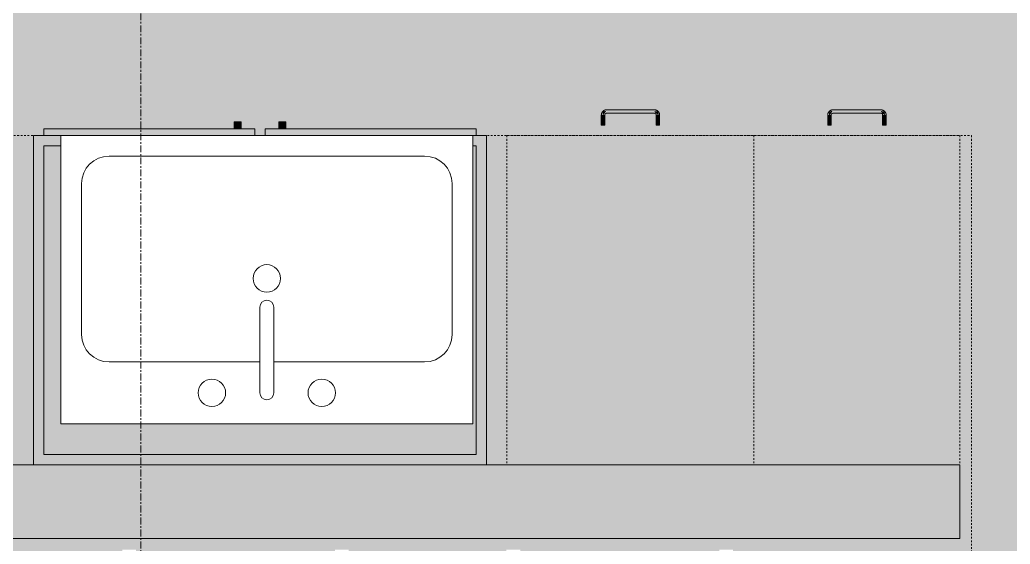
# Model space of a CAD drawing. Header units: inches. Extents: x -4218 to -1814, y 9706 to 12426.
# Drawn here: x -2182.2 to -2110, y 11406.2 to 11444.5 of the extents above; entities that cross this region are included whole.
import ezdxf

# ---------------------------------------------------------------- set-up
doc = ezdxf.new("R2010")
doc.units = ezdxf.units.IN
doc.header["$MEASUREMENT"] = 0
doc.linetypes.add('Dash', pattern=[0.25, 0.125, -0.125])
doc.linetypes.add('Grid Line 1_2_', pattern=[0.875, 0.5, -0.125, 0.125, -0.125])
for name, color, linetype, lineweight in [('0-1', 7, 'Continuous', 5), ('0-2', 10, 'Continuous', 13), ('A-AREA-PATT-2', 9, 'Continuous', 9), ('A-WALL-1', 8, 'Continuous', 5), ('A-WALL-3', 10, 'Continuous', 13), ('P-SANR-FIXT-2', 7, 'Continuous', 9), ('Q-CASE', 31, 'Continuous', 9), ('Q-CASE-1', 9, 'Continuous', 9), ('Q-CASE-3', 7, 'Continuous', 9), ('Q-CASE-HDLN-1', 7, 'Dash', 9), ('Q-CASE-HDLN-2', 31, 'Continuous', 9), ('S-GRID-1', 1, 'Grid Line 1_2_', 9)]:
    doc.layers.add(name, color=color, linetype=linetype, lineweight=lineweight)

# ---------------------------------------------------------------- blocks, each defined once
blk = doc.blocks.new('Sink Kitchen-Single - 30_ x 21_-1372827-FLOOR PLAN - 2ND FLOOR')
at = {"layer": 'P-SANR-FIXT-2'}
for p, q in [((-14.382, 10.408), (15.618, 10.408)), ((-14.382, -10.592), (-14.382, 10.408)), ((15.618, 10.408), (15.618, -10.592)), ((-10.882, 8.908), (12.118, 8.908)), ((-12.882, -4.092), (-12.882, 6.908)), ((14.118, 6.908), (14.118, -4.092)), ((0.118, -8.342), (0.118, -2.092)), ((1.118, -8.342), (1.118, -2.092)), ((0.118, -6.092), (-10.882, -6.092)), ((12.118, -6.092), (1.118, -6.092)), ((15.618, -10.592), (-14.382, -10.592))]:
    blk.add_line(p, q, dxfattribs=at)
for centre, radius, start, end in [((-10.882, 6.908), 2, 90, 180), ((12.118, 6.908), 2, 360, 90), ((0.618, 0), 1, 360, 180), ((0.618, 0), 1, 180, 0), ((0.618, -2.092), 0.5, 360, 180), ((-10.882, -4.092), 2, 180, 270), ((12.118, -4.092), 2, 270, 0), ((-3.382, -8.342), 1, 360, 180), ((4.618, -8.342), 1, 0, 180), ((-3.382, -8.342), 1, 180, 0), ((0.618, -8.342), 0.5, 180, 0), ((4.618, -8.342), 1, 180, 0)]:
    blk.add_arc(centre, radius, start, end, dxfattribs=at)
blk = doc.blocks.new('OD_CW_Countertop - OD_CW_Countertop-2488824-FLOOR PLAN - 2ND FLOOR')
at = {"layer": 'Q-CASE-HDLN-1'}
for p, q in [((0.738, 19.375), (138.273, 19.375)), ((138.273, 19.375), (138.273, -24))]:
    blk.add_line(p, q, dxfattribs=at)
blk = doc.blocks.new('Vanity Cabinet-Double Door - 33_-V143-FLOOR PLAN - 2ND FLOOR')
at = {"layer": 'Q-CASE-1'}
for points in [[(0.209, 0), (-15.762, 0), (-15.012, -0.75), (16.488, -0.75), (17.238, 0), (16.488, 0)], [(-15.762, 0), (-15.762, -24), (-15.012, -23.25), (-15.012, -0.75)], [(17.238, 0), (16.488, -0.75), (16.488, -23.25), (17.238, -24), (17.238, -0.75)], [(-14.762, -0.75), (-15.012, -0.75), (-15.012, -23.25), (-14.762, -23.25), (-14.762, -3), (15.238, -3), (15.238, -23.25), (16.488, -23.25), (16.488, -0.75), (0.209, -0.75)], [(-15.012, -24), (-15.012, -24.5), (0.363, -24.5), (0.363, -24), (-14.762, -24)], [(-1.137, -24.5), (-1.137, -25), (-0.637, -25), (-0.637, -24.5)], [(16.488, -24), (1.113, -24), (1.113, -24.5), (16.488, -24.5)], [(2.113, -24.5), (2.113, -25), (2.613, -25), (2.613, -24.5)]]:
    blk.add_hatch(color=256, dxfattribs=at).paths.add_polyline_path(points, flags=0)
h = blk.add_hatch(color=256, dxfattribs=at)
h.paths.add_polyline_path([(-15.012, -23.25), (-15.762, -24), (-14.762, -24), (-14.762, -23.25)], flags=0)
h.paths.add_polyline_path([(15.238, -23.25), (15.238, -24), (17.238, -24), (16.488, -23.25)], flags=0)
at = {"layer": 'Q-CASE-3'}
for p, q in [((-15.762, -24), (-15.762, 0)), ((-15.762, 0), (-15.762, -24)), ((17.238, 0), (17.238, -24)), ((17.238, -24), (17.238, 0)), ((-15.012, -0.75), (-15.012, -23.25)), ((16.488, -0.75), (-15.012, -0.75)), ((16.488, -23.25), (16.488, -0.75)), ((-15.012, -23.25), (-14.762, -23.25)), ((15.238, -23.25), (16.488, -23.25)), ((-14.762, -24), (-15.762, -24)), ((-15.762, -24), (-14.762, -24)), ((-15.012, -24), (-15.012, -24.5)), ((0.363, -24.5), (-15.012, -24.5)), ((-1.137, -25), (-1.137, -24.5)), ((-0.637, -24.5), (-0.637, -25)), ((0.363, -24.5), (0.363, -24)), ((1.113, -24), (1.113, -24.5)), ((16.488, -24.5), (1.113, -24.5)), ((2.113, -25), (2.113, -24.5)), ((2.613, -24.5), (2.613, -25)), ((17.238, -24), (15.238, -24)), ((15.238, -24), (17.238, -24)), ((16.488, -24.5), (16.488, -24)), ((-0.637, -25), (-1.137, -25)), ((2.613, -25), (2.113, -25))]:
    blk.add_line(p, q, dxfattribs=at)
blk = doc.blocks.new('Drawer_Base_Cabinet_3_drawer_12205 - 18_-V144-FLOOR PLAN - 2ND FLOOR')
at = {"layer": 'Q-CASE'}
for points in [[(-1.383, -24.75), (-1.351, -25.5), (-1.142, -25.5), (-1.174, -24.75), (-1.371, -24.75)], [(2.617, -24.75), (2.649, -25.5), (2.858, -25.5), (2.826, -24.75), (2.629, -24.75)], [(-1.295, -25.5), (-1.325, -25.5), (-1.262, -25.768), (-1.012, -25.782), (-1.047, -25.688), (-1.262, -25.5)], [(1.883, -25.625), (-1.012, -25.662), (-1.012, -25.875), (2.488, -25.838), (2.488, -25.625)], [(2.705, -25.5), (2.488, -25.813), (2.756, -25.75), (2.77, -25.5), (2.738, -25.5)]]:
    blk.add_hatch(color=256, dxfattribs=at).paths.add_polyline_path(points, flags=0)
at = {"layer": 'Q-CASE-HDLN-1'}
for p, q in [((9.738, 0), (-8.262, 0)), ((-8.262, -24), (-8.262, 0)), ((9.738, -24), (9.738, 0)), ((9.738, -24), (-8.262, -24))]:
    blk.add_line(p, q, dxfattribs=at)
at = {"layer": 'Q-CASE-HDLN-2'}
for p, q in [((-1.387, -24.75), (-1.387, -25.5)), ((-1.387, -24.75), (-1.383, -24.75)), ((-1.383, -24.75), (-1.387, -24.75)), ((-1.387, -24.75), (-1.387, -25.5)), ((-1.387, -24.75), (-1.383, -24.75)), ((-1.383, -24.75), (-1.387, -24.75)), ((-1.387, -24.75), (-1.387, -25.5)), ((-1.387, -24.75), (-1.137, -24.75)), ((-1.383, -24.75), (-1.387, -24.75)), ((-1.142, -24.75), (-1.137, -24.75)), ((-1.137, -24.75), (-1.142, -24.75)), ((-1.142, -24.75), (-1.137, -24.75)), ((-1.137, -24.75), (-1.142, -24.75)), ((-1.137, -24.75), (-1.142, -24.75)), ((-1.137, -25.5), (-1.137, -24.75)), ((-1.137, -25.5), (-1.137, -24.75)), ((-1.137, -25.5), (-1.137, -24.75)), ((2.613, -24.75), (2.613, -25.5)), ((2.617, -24.75), (2.613, -24.75)), ((2.613, -24.75), (2.617, -24.75)), ((2.613, -24.75), (2.613, -25.5)), ((2.617, -24.75), (2.613, -24.75)), ((2.613, -24.75), (2.617, -24.75)), ((2.613, -24.75), (2.613, -25.5)), ((2.617, -24.75), (2.613, -24.75)), ((2.613, -24.75), (2.863, -24.75)), ((2.863, -24.75), (2.858, -24.75)), ((2.858, -24.75), (2.863, -24.75)), ((2.863, -24.75), (2.858, -24.75)), ((2.858, -24.75), (2.863, -24.75)), ((2.863, -24.75), (2.858, -24.75)), ((2.863, -25.5), (2.863, -24.75)), ((2.863, -25.5), (2.863, -24.75)), ((2.863, -25.5), (2.863, -24.75)), ((2.488, -25.625), (-1.012, -25.625)), ((-1.012, -25.875), (2.488, -25.875))]:
    blk.add_line(p, q, dxfattribs=at)
at = {"layer": 'Q-CASE-HDLN-2', "flags": 128}
for points in [[(-1.387, -25.5), (-1.387, -25.515), (-1.386, -25.53), (-1.385, -25.545), (-1.383, -25.56), (-1.38, -25.575), (-1.377, -25.589), (-1.373, -25.604), (-1.368, -25.618), (-1.363, -25.632), (-1.358, -25.646), (-1.352, -25.66), (-1.345, -25.673), (-1.338, -25.686), (-1.33, -25.699), (-1.322, -25.712), (-1.313, -25.724), (-1.304, -25.736), (-1.294, -25.747), (-1.284, -25.758)], [(-1.387, -25.5), (-1.387, -25.515), (-1.386, -25.53), (-1.385, -25.545), (-1.383, -25.56), (-1.38, -25.575), (-1.377, -25.589), (-1.373, -25.604), (-1.368, -25.618), (-1.363, -25.632), (-1.358, -25.646), (-1.352, -25.66), (-1.345, -25.673), (-1.338, -25.686), (-1.33, -25.699), (-1.322, -25.712), (-1.313, -25.724), (-1.304, -25.736), (-1.294, -25.747), (-1.284, -25.758)], [(-1.387, -25.5), (-1.387, -25.515), (-1.386, -25.53), (-1.385, -25.545), (-1.383, -25.56), (-1.38, -25.575), (-1.377, -25.589), (-1.373, -25.604), (-1.368, -25.618), (-1.363, -25.632), (-1.358, -25.646), (-1.352, -25.66), (-1.345, -25.673), (-1.338, -25.686), (-1.33, -25.699), (-1.322, -25.712), (-1.313, -25.724), (-1.304, -25.736), (-1.294, -25.747), (-1.284, -25.758), (-1.274, -25.769), (-1.263, -25.779), (-1.251, -25.789), (-1.239, -25.798), (-1.227, -25.807), (-1.215, -25.816), (-1.202, -25.823), (-1.189, -25.831), (-1.176, -25.838), (-1.162, -25.844), (-1.148, -25.85), (-1.134, -25.855), (-1.12, -25.859), (-1.105, -25.863), (-1.091, -25.867), (-1.076, -25.87), (-1.061, -25.872), (-1.046, -25.873), (-1.031, -25.875), (-1.016, -25.875), (-1.012, -25.875)], [(-1.263, -25.779), (-1.251, -25.789), (-1.239, -25.798), (-1.227, -25.807), (-1.215, -25.816), (-1.202, -25.823), (-1.189, -25.831), (-1.176, -25.838), (-1.162, -25.844), (-1.148, -25.85), (-1.134, -25.855), (-1.12, -25.859), (-1.105, -25.863), (-1.091, -25.867), (-1.076, -25.87), (-1.061, -25.872), (-1.046, -25.873), (-1.031, -25.875), (-1.016, -25.875), (-1.012, -25.875)], [(-1.263, -25.779), (-1.251, -25.789), (-1.239, -25.798), (-1.227, -25.807), (-1.215, -25.816), (-1.202, -25.823), (-1.189, -25.831), (-1.176, -25.838), (-1.162, -25.844), (-1.148, -25.85), (-1.134, -25.855), (-1.12, -25.859), (-1.105, -25.863), (-1.091, -25.867), (-1.076, -25.87), (-1.061, -25.872), (-1.046, -25.873), (-1.031, -25.875), (-1.016, -25.875), (-1.012, -25.875)], [(-1.012, -25.625), (-1.017, -25.625), (-1.022, -25.625), (-1.027, -25.624), (-1.032, -25.623), (-1.037, -25.623), (-1.042, -25.621), (-1.047, -25.62), (-1.052, -25.619), (-1.056, -25.617), (-1.061, -25.615), (-1.066, -25.613), (-1.07, -25.611), (-1.074, -25.608), (-1.079, -25.606), (-1.083, -25.603), (-1.087, -25.6), (-1.091, -25.597), (-1.095, -25.594), (-1.098, -25.591), (-1.102, -25.587), (-1.105, -25.583), (-1.109, -25.58), (-1.112, -25.576), (-1.115, -25.572), (-1.117, -25.568), (-1.12, -25.563), (-1.123, -25.559), (-1.125, -25.554), (-1.127, -25.55), (-1.129, -25.545), (-1.131, -25.541), (-1.132, -25.536), (-1.133, -25.531), (-1.135, -25.526), (-1.135, -25.521), (-1.136, -25.516), (-1.137, -25.511), (-1.137, -25.506), (-1.137, -25.501), (-1.137, -25.5)], [(-1.012, -25.625), (-1.017, -25.625), (-1.022, -25.625), (-1.027, -25.624), (-1.032, -25.623), (-1.037, -25.623), (-1.042, -25.621), (-1.047, -25.62), (-1.052, -25.619), (-1.056, -25.617), (-1.061, -25.615), (-1.066, -25.613), (-1.07, -25.611), (-1.074, -25.608), (-1.079, -25.606), (-1.083, -25.603), (-1.087, -25.6), (-1.091, -25.597), (-1.095, -25.594), (-1.098, -25.591), (-1.102, -25.587), (-1.105, -25.583), (-1.109, -25.58), (-1.112, -25.576), (-1.115, -25.572), (-1.117, -25.568), (-1.12, -25.563), (-1.123, -25.559), (-1.125, -25.554), (-1.127, -25.55), (-1.129, -25.545), (-1.131, -25.541), (-1.132, -25.536), (-1.133, -25.531), (-1.135, -25.526), (-1.135, -25.521), (-1.136, -25.516), (-1.137, -25.511), (-1.137, -25.506), (-1.137, -25.501), (-1.137, -25.5)], [(-1.012, -25.625), (-1.017, -25.625), (-1.022, -25.625), (-1.027, -25.624), (-1.032, -25.623), (-1.037, -25.623), (-1.042, -25.621), (-1.047, -25.62), (-1.052, -25.619), (-1.056, -25.617), (-1.061, -25.615), (-1.066, -25.613), (-1.07, -25.611), (-1.074, -25.608), (-1.079, -25.606), (-1.083, -25.603), (-1.087, -25.6), (-1.091, -25.597), (-1.095, -25.594), (-1.098, -25.591), (-1.102, -25.587), (-1.105, -25.583), (-1.109, -25.58), (-1.112, -25.576), (-1.115, -25.572), (-1.117, -25.568), (-1.12, -25.563), (-1.123, -25.559), (-1.125, -25.554), (-1.127, -25.55), (-1.129, -25.545), (-1.131, -25.541), (-1.132, -25.536), (-1.133, -25.531), (-1.135, -25.526), (-1.135, -25.521), (-1.136, -25.516), (-1.137, -25.511), (-1.137, -25.506), (-1.137, -25.501), (-1.137, -25.5)], [(2.488, -25.875), (2.503, -25.875), (2.518, -25.874), (2.533, -25.872), (2.547, -25.87), (2.562, -25.868), (2.577, -25.864), (2.591, -25.86), (2.606, -25.856), (2.62, -25.851), (2.634, -25.845), (2.647, -25.839), (2.661, -25.833), (2.674, -25.825), (2.687, -25.818), (2.699, -25.81), (2.712, -25.801), (2.724, -25.792), (2.735, -25.782), (2.746, -25.772), (2.757, -25.761), (2.767, -25.75), (2.777, -25.739), (2.786, -25.727), (2.795, -25.715), (2.803, -25.703), (2.811, -25.69), (2.818, -25.677), (2.825, -25.663), (2.832, -25.65), (2.837, -25.636), (2.842, -25.622), (2.847, -25.608), (2.851, -25.593), (2.854, -25.578), (2.857, -25.564), (2.86, -25.549), (2.861, -25.534), (2.862, -25.519), (2.863, -25.504), (2.863, -25.5)], [(2.613, -25.5), (2.613, -25.505), (2.612, -25.51), (2.612, -25.515), (2.611, -25.52), (2.61, -25.525), (2.609, -25.53), (2.608, -25.535), (2.606, -25.539), (2.605, -25.544), (2.603, -25.549), (2.601, -25.553), (2.599, -25.558), (2.596, -25.562), (2.594, -25.566), (2.591, -25.571), (2.588, -25.575), (2.585, -25.579), (2.582, -25.582), (2.578, -25.586), (2.575, -25.59), (2.571, -25.593), (2.567, -25.596), (2.563, -25.599), (2.559, -25.602), (2.555, -25.605), (2.551, -25.608), (2.547, -25.61), (2.542, -25.613), (2.538, -25.615), (2.533, -25.617), (2.528, -25.618), (2.524, -25.62), (2.519, -25.621), (2.514, -25.622), (2.509, -25.623), (2.504, -25.624), (2.499, -25.624), (2.494, -25.625), (2.489, -25.625), (2.488, -25.625)], [(2.488, -25.875), (2.503, -25.875), (2.518, -25.874), (2.533, -25.872), (2.547, -25.87), (2.562, -25.868), (2.577, -25.864), (2.591, -25.86), (2.606, -25.856), (2.62, -25.851), (2.634, -25.845), (2.647, -25.839), (2.661, -25.833), (2.674, -25.825), (2.687, -25.818), (2.699, -25.81), (2.712, -25.801), (2.724, -25.792), (2.735, -25.782), (2.746, -25.772)], [(2.488, -25.875), (2.503, -25.875), (2.518, -25.874), (2.533, -25.872), (2.547, -25.87), (2.562, -25.868), (2.577, -25.864), (2.591, -25.86), (2.606, -25.856), (2.62, -25.851), (2.634, -25.845), (2.647, -25.839), (2.661, -25.833), (2.674, -25.825), (2.687, -25.818), (2.699, -25.81), (2.712, -25.801), (2.724, -25.792), (2.735, -25.782), (2.746, -25.772)], [(2.613, -25.5), (2.613, -25.505), (2.612, -25.51), (2.612, -25.515), (2.611, -25.52), (2.61, -25.525), (2.609, -25.53), (2.608, -25.535), (2.606, -25.539), (2.605, -25.544), (2.603, -25.549), (2.601, -25.553), (2.599, -25.558), (2.596, -25.562), (2.594, -25.566), (2.591, -25.571), (2.588, -25.575), (2.585, -25.579), (2.582, -25.582), (2.578, -25.586), (2.575, -25.59), (2.571, -25.593), (2.567, -25.596), (2.563, -25.599), (2.559, -25.602), (2.555, -25.605), (2.551, -25.608), (2.547, -25.61), (2.542, -25.613), (2.538, -25.615), (2.533, -25.617), (2.528, -25.618), (2.524, -25.62), (2.519, -25.621), (2.514, -25.622), (2.509, -25.623), (2.504, -25.624), (2.499, -25.624), (2.494, -25.625), (2.489, -25.625)], [(2.613, -25.5), (2.613, -25.505), (2.612, -25.51), (2.612, -25.515), (2.611, -25.52), (2.61, -25.525), (2.609, -25.53), (2.608, -25.535), (2.606, -25.539), (2.605, -25.544), (2.603, -25.549), (2.601, -25.553), (2.599, -25.558), (2.596, -25.562), (2.594, -25.566), (2.591, -25.571), (2.588, -25.575), (2.585, -25.579), (2.582, -25.582), (2.578, -25.586), (2.575, -25.59), (2.571, -25.593), (2.567, -25.596), (2.563, -25.599), (2.559, -25.602), (2.555, -25.605), (2.551, -25.608), (2.547, -25.61), (2.542, -25.613), (2.538, -25.615), (2.533, -25.617), (2.528, -25.618), (2.524, -25.62), (2.519, -25.621), (2.514, -25.622), (2.509, -25.623), (2.504, -25.624), (2.499, -25.624), (2.494, -25.625), (2.489, -25.625)], [(2.767, -25.75), (2.777, -25.739), (2.786, -25.727), (2.795, -25.715), (2.803, -25.703), (2.811, -25.69), (2.818, -25.677), (2.825, -25.663), (2.832, -25.65), (2.837, -25.636), (2.842, -25.622), (2.847, -25.608), (2.851, -25.593), (2.854, -25.578), (2.857, -25.564), (2.86, -25.549), (2.861, -25.534), (2.862, -25.519), (2.863, -25.504), (2.863, -25.5)], [(2.767, -25.75), (2.777, -25.739), (2.786, -25.727), (2.795, -25.715), (2.803, -25.703), (2.811, -25.69), (2.818, -25.677), (2.825, -25.663), (2.832, -25.65), (2.837, -25.636), (2.842, -25.622), (2.847, -25.608), (2.851, -25.593), (2.854, -25.578), (2.857, -25.564), (2.86, -25.549), (2.861, -25.534), (2.862, -25.519), (2.863, -25.504), (2.863, -25.5)]]:
    blk.add_lwpolyline(points, dxfattribs=at)
blk = doc.blocks.new('Drawer_Base_Cabinet_3_drawer_12205 - 15_-V145-FLOOR PLAN - 2ND FLOOR')
at = {"layer": 'Q-CASE'}
for points in [[(-1.383, -24.75), (-1.351, -25.5), (-1.142, -25.5), (-1.174, -24.75), (-1.371, -24.75)], [(2.617, -24.75), (2.649, -25.5), (2.858, -25.5), (2.826, -24.75), (2.629, -24.75)], [(-1.295, -25.5), (-1.325, -25.5), (-1.262, -25.768), (-1.012, -25.782), (-1.047, -25.688), (-1.262, -25.5)], [(1.5, -25.625), (-1.012, -25.662), (-1.012, -25.875), (2.488, -25.838), (2.488, -25.625)], [(2.705, -25.5), (2.488, -25.813), (2.756, -25.75), (2.77, -25.5), (2.738, -25.5)]]:
    blk.add_hatch(color=256, dxfattribs=at).paths.add_polyline_path(points, flags=0)
at = {"layer": 'Q-CASE-HDLN-1'}
for p, q in [((8.238, 0), (-6.762, 0)), ((-6.762, -24), (-6.762, 0)), ((8.238, -24), (8.238, 0)), ((8.238, -24), (-6.762, -24))]:
    blk.add_line(p, q, dxfattribs=at)
at = {"layer": 'Q-CASE-HDLN-2'}
for p, q in [((-1.387, -24.75), (-1.387, -25.5)), ((-1.387, -24.75), (-1.383, -24.75)), ((-1.383, -24.75), (-1.387, -24.75)), ((-1.387, -24.75), (-1.387, -25.5)), ((-1.387, -24.75), (-1.383, -24.75)), ((-1.383, -24.75), (-1.387, -24.75)), ((-1.387, -24.75), (-1.387, -25.5)), ((-1.387, -24.75), (-1.137, -24.75)), ((-1.383, -24.75), (-1.387, -24.75)), ((-1.142, -24.75), (-1.137, -24.75)), ((-1.137, -24.75), (-1.142, -24.75)), ((-1.142, -24.75), (-1.137, -24.75)), ((-1.137, -24.75), (-1.142, -24.75)), ((-1.137, -24.75), (-1.142, -24.75)), ((-1.137, -25.5), (-1.137, -24.75)), ((-1.137, -25.5), (-1.137, -24.75)), ((-1.137, -25.5), (-1.137, -24.75)), ((2.613, -24.75), (2.613, -25.5)), ((2.617, -24.75), (2.613, -24.75)), ((2.613, -24.75), (2.617, -24.75)), ((2.613, -24.75), (2.613, -25.5)), ((2.617, -24.75), (2.613, -24.75)), ((2.613, -24.75), (2.617, -24.75)), ((2.613, -24.75), (2.613, -25.5)), ((2.617, -24.75), (2.613, -24.75)), ((2.613, -24.75), (2.863, -24.75)), ((2.863, -24.75), (2.858, -24.75)), ((2.858, -24.75), (2.863, -24.75)), ((2.863, -24.75), (2.858, -24.75)), ((2.858, -24.75), (2.863, -24.75)), ((2.863, -24.75), (2.858, -24.75)), ((2.863, -25.5), (2.863, -24.75)), ((2.863, -25.5), (2.863, -24.75)), ((2.863, -25.5), (2.863, -24.75)), ((2.488, -25.625), (-1.012, -25.625)), ((-1.012, -25.875), (2.488, -25.875))]:
    blk.add_line(p, q, dxfattribs=at)
at = {"layer": 'Q-CASE-HDLN-2', "flags": 128}
for points in [[(-1.387, -25.5), (-1.387, -25.515), (-1.386, -25.53), (-1.385, -25.545), (-1.383, -25.56), (-1.38, -25.575), (-1.377, -25.589), (-1.373, -25.604), (-1.368, -25.618), (-1.363, -25.632), (-1.358, -25.646), (-1.352, -25.66), (-1.345, -25.673), (-1.338, -25.686), (-1.33, -25.699), (-1.322, -25.712), (-1.313, -25.724), (-1.304, -25.736), (-1.294, -25.747), (-1.284, -25.758)], [(-1.387, -25.5), (-1.387, -25.515), (-1.386, -25.53), (-1.385, -25.545), (-1.383, -25.56), (-1.38, -25.575), (-1.377, -25.589), (-1.373, -25.604), (-1.368, -25.618), (-1.363, -25.632), (-1.358, -25.646), (-1.352, -25.66), (-1.345, -25.673), (-1.338, -25.686), (-1.33, -25.699), (-1.322, -25.712), (-1.313, -25.724), (-1.304, -25.736), (-1.294, -25.747), (-1.284, -25.758)], [(-1.387, -25.5), (-1.387, -25.515), (-1.386, -25.53), (-1.385, -25.545), (-1.383, -25.56), (-1.38, -25.575), (-1.377, -25.589), (-1.373, -25.604), (-1.368, -25.618), (-1.363, -25.632), (-1.358, -25.646), (-1.352, -25.66), (-1.345, -25.673), (-1.338, -25.686), (-1.33, -25.699), (-1.322, -25.712), (-1.313, -25.724), (-1.304, -25.736), (-1.294, -25.747), (-1.284, -25.758), (-1.274, -25.769), (-1.263, -25.779), (-1.251, -25.789), (-1.239, -25.798), (-1.227, -25.807), (-1.215, -25.816), (-1.202, -25.823), (-1.189, -25.831), (-1.176, -25.838), (-1.162, -25.844), (-1.148, -25.85), (-1.134, -25.855), (-1.12, -25.859), (-1.105, -25.863), (-1.091, -25.867), (-1.076, -25.87), (-1.061, -25.872), (-1.046, -25.873), (-1.031, -25.875), (-1.016, -25.875), (-1.012, -25.875)], [(-1.263, -25.779), (-1.251, -25.789), (-1.239, -25.798), (-1.227, -25.807), (-1.215, -25.816), (-1.202, -25.823), (-1.189, -25.831), (-1.176, -25.838), (-1.162, -25.844), (-1.148, -25.85), (-1.134, -25.855), (-1.12, -25.859), (-1.105, -25.863), (-1.091, -25.867), (-1.076, -25.87), (-1.061, -25.872), (-1.046, -25.873), (-1.031, -25.875), (-1.016, -25.875), (-1.012, -25.875)], [(-1.263, -25.779), (-1.251, -25.789), (-1.239, -25.798), (-1.227, -25.807), (-1.215, -25.816), (-1.202, -25.823), (-1.189, -25.831), (-1.176, -25.838), (-1.162, -25.844), (-1.148, -25.85), (-1.134, -25.855), (-1.12, -25.859), (-1.105, -25.863), (-1.091, -25.867), (-1.076, -25.87), (-1.061, -25.872), (-1.046, -25.873), (-1.031, -25.875), (-1.016, -25.875), (-1.012, -25.875)], [(-1.012, -25.625), (-1.017, -25.625), (-1.022, -25.625), (-1.027, -25.624), (-1.032, -25.623), (-1.037, -25.623), (-1.042, -25.621), (-1.047, -25.62), (-1.052, -25.619), (-1.056, -25.617), (-1.061, -25.615), (-1.066, -25.613), (-1.07, -25.611), (-1.074, -25.608), (-1.079, -25.606), (-1.083, -25.603), (-1.087, -25.6), (-1.091, -25.597), (-1.095, -25.594), (-1.098, -25.591), (-1.102, -25.587), (-1.105, -25.583), (-1.109, -25.58), (-1.112, -25.576), (-1.115, -25.572), (-1.117, -25.568), (-1.12, -25.563), (-1.123, -25.559), (-1.125, -25.554), (-1.127, -25.55), (-1.129, -25.545), (-1.131, -25.541), (-1.132, -25.536), (-1.133, -25.531), (-1.135, -25.526), (-1.135, -25.521), (-1.136, -25.516), (-1.137, -25.511), (-1.137, -25.506), (-1.137, -25.501), (-1.137, -25.5)], [(-1.012, -25.625), (-1.017, -25.625), (-1.022, -25.625), (-1.027, -25.624), (-1.032, -25.623), (-1.037, -25.623), (-1.042, -25.621), (-1.047, -25.62), (-1.052, -25.619), (-1.056, -25.617), (-1.061, -25.615), (-1.066, -25.613), (-1.07, -25.611), (-1.074, -25.608), (-1.079, -25.606), (-1.083, -25.603), (-1.087, -25.6), (-1.091, -25.597), (-1.095, -25.594), (-1.098, -25.591), (-1.102, -25.587), (-1.105, -25.583), (-1.109, -25.58), (-1.112, -25.576), (-1.115, -25.572), (-1.117, -25.568), (-1.12, -25.563), (-1.123, -25.559), (-1.125, -25.554), (-1.127, -25.55), (-1.129, -25.545), (-1.131, -25.541), (-1.132, -25.536), (-1.133, -25.531), (-1.135, -25.526), (-1.135, -25.521), (-1.136, -25.516), (-1.137, -25.511), (-1.137, -25.506), (-1.137, -25.501), (-1.137, -25.5)], [(-1.012, -25.625), (-1.017, -25.625), (-1.022, -25.625), (-1.027, -25.624), (-1.032, -25.623), (-1.037, -25.623), (-1.042, -25.621), (-1.047, -25.62), (-1.052, -25.619), (-1.056, -25.617), (-1.061, -25.615), (-1.066, -25.613), (-1.07, -25.611), (-1.074, -25.608), (-1.079, -25.606), (-1.083, -25.603), (-1.087, -25.6), (-1.091, -25.597), (-1.095, -25.594), (-1.098, -25.591), (-1.102, -25.587), (-1.105, -25.583), (-1.109, -25.58), (-1.112, -25.576), (-1.115, -25.572), (-1.117, -25.568), (-1.12, -25.563), (-1.123, -25.559), (-1.125, -25.554), (-1.127, -25.55), (-1.129, -25.545), (-1.131, -25.541), (-1.132, -25.536), (-1.133, -25.531), (-1.135, -25.526), (-1.135, -25.521), (-1.136, -25.516), (-1.137, -25.511), (-1.137, -25.506), (-1.137, -25.501), (-1.137, -25.5)], [(2.488, -25.875), (2.503, -25.875), (2.518, -25.874), (2.533, -25.872), (2.547, -25.87), (2.562, -25.868), (2.577, -25.864), (2.591, -25.86), (2.606, -25.856), (2.62, -25.851), (2.634, -25.845), (2.647, -25.839), (2.661, -25.833), (2.674, -25.825), (2.687, -25.818), (2.699, -25.81), (2.712, -25.801), (2.724, -25.792), (2.735, -25.782), (2.746, -25.772), (2.757, -25.761), (2.767, -25.75), (2.777, -25.739), (2.786, -25.727), (2.795, -25.715), (2.803, -25.703), (2.811, -25.69), (2.818, -25.677), (2.825, -25.663), (2.832, -25.65), (2.837, -25.636), (2.842, -25.622), (2.847, -25.608), (2.851, -25.593), (2.854, -25.578), (2.857, -25.564), (2.86, -25.549), (2.861, -25.534), (2.862, -25.519), (2.863, -25.504), (2.863, -25.5)], [(2.613, -25.5), (2.613, -25.505), (2.612, -25.51), (2.612, -25.515), (2.611, -25.52), (2.61, -25.525), (2.609, -25.53), (2.608, -25.535), (2.606, -25.539), (2.605, -25.544), (2.603, -25.549), (2.601, -25.553), (2.599, -25.558), (2.596, -25.562), (2.594, -25.566), (2.591, -25.571), (2.588, -25.575), (2.585, -25.579), (2.582, -25.582), (2.578, -25.586), (2.575, -25.59), (2.571, -25.593), (2.567, -25.596), (2.563, -25.599), (2.559, -25.602), (2.555, -25.605), (2.551, -25.608), (2.547, -25.61), (2.542, -25.613), (2.538, -25.615), (2.533, -25.617), (2.528, -25.618), (2.524, -25.62), (2.519, -25.621), (2.514, -25.622), (2.509, -25.623), (2.504, -25.624), (2.499, -25.624), (2.494, -25.625), (2.489, -25.625), (2.488, -25.625)], [(2.488, -25.875), (2.503, -25.875), (2.518, -25.874), (2.533, -25.872), (2.547, -25.87), (2.562, -25.868), (2.577, -25.864), (2.591, -25.86), (2.606, -25.856), (2.62, -25.851), (2.634, -25.845), (2.647, -25.839), (2.661, -25.833), (2.674, -25.825), (2.687, -25.818), (2.699, -25.81), (2.712, -25.801), (2.724, -25.792), (2.735, -25.782), (2.746, -25.772)], [(2.488, -25.875), (2.503, -25.875), (2.518, -25.874), (2.533, -25.872), (2.547, -25.87), (2.562, -25.868), (2.577, -25.864), (2.591, -25.86), (2.606, -25.856), (2.62, -25.851), (2.634, -25.845), (2.647, -25.839), (2.661, -25.833), (2.674, -25.825), (2.687, -25.818), (2.699, -25.81), (2.712, -25.801), (2.724, -25.792), (2.735, -25.782), (2.746, -25.772)], [(2.613, -25.5), (2.613, -25.505), (2.612, -25.51), (2.612, -25.515), (2.611, -25.52), (2.61, -25.525), (2.609, -25.53), (2.608, -25.535), (2.606, -25.539), (2.605, -25.544), (2.603, -25.549), (2.601, -25.553), (2.599, -25.558), (2.596, -25.562), (2.594, -25.566), (2.591, -25.571), (2.588, -25.575), (2.585, -25.579), (2.582, -25.582), (2.578, -25.586), (2.575, -25.59), (2.571, -25.593), (2.567, -25.596), (2.563, -25.599), (2.559, -25.602), (2.555, -25.605), (2.551, -25.608), (2.547, -25.61), (2.542, -25.613), (2.538, -25.615), (2.533, -25.617), (2.528, -25.618), (2.524, -25.62), (2.519, -25.621), (2.514, -25.622), (2.509, -25.623), (2.504, -25.624), (2.499, -25.624), (2.494, -25.625), (2.489, -25.625)], [(2.613, -25.5), (2.613, -25.505), (2.612, -25.51), (2.612, -25.515), (2.611, -25.52), (2.61, -25.525), (2.609, -25.53), (2.608, -25.535), (2.606, -25.539), (2.605, -25.544), (2.603, -25.549), (2.601, -25.553), (2.599, -25.558), (2.596, -25.562), (2.594, -25.566), (2.591, -25.571), (2.588, -25.575), (2.585, -25.579), (2.582, -25.582), (2.578, -25.586), (2.575, -25.59), (2.571, -25.593), (2.567, -25.596), (2.563, -25.599), (2.559, -25.602), (2.555, -25.605), (2.551, -25.608), (2.547, -25.61), (2.542, -25.613), (2.538, -25.615), (2.533, -25.617), (2.528, -25.618), (2.524, -25.62), (2.519, -25.621), (2.514, -25.622), (2.509, -25.623), (2.504, -25.624), (2.499, -25.624), (2.494, -25.625), (2.489, -25.625)], [(2.767, -25.75), (2.777, -25.739), (2.786, -25.727), (2.795, -25.715), (2.803, -25.703), (2.811, -25.69), (2.818, -25.677), (2.825, -25.663), (2.832, -25.65), (2.837, -25.636), (2.842, -25.622), (2.847, -25.608), (2.851, -25.593), (2.854, -25.578), (2.857, -25.564), (2.86, -25.549), (2.861, -25.534), (2.862, -25.519), (2.863, -25.504), (2.863, -25.5)], [(2.767, -25.75), (2.777, -25.739), (2.786, -25.727), (2.795, -25.715), (2.803, -25.703), (2.811, -25.69), (2.818, -25.677), (2.825, -25.663), (2.832, -25.65), (2.837, -25.636), (2.842, -25.622), (2.847, -25.608), (2.851, -25.593), (2.854, -25.578), (2.857, -25.564), (2.86, -25.549), (2.861, -25.534), (2.862, -25.519), (2.863, -25.504), (2.863, -25.5)]]:
    blk.add_lwpolyline(points, dxfattribs=at)
blk = doc.blocks.new('CTR - 1st Phase - Unit Layouts_rvt-1-FLOOR PLAN - 2ND FLOOR')
at = {"layer": 'A-WALL-1'}
blk.add_hatch(color=256, dxfattribs=at).paths.add_polyline_path([(-2130.356, 11406.649), (-2113.653, 11406.649), (-2113.653, 11412.024), (-2249.653, 11412.024), (-2249.653, 11406.649), (-2147.24, 11406.649)], flags=0)
at = {"layer": 'A-WALL-3'}
for p, q in [((-2249.653, 11412.024), (-2113.653, 11412.024)), ((-2113.653, 11412.024), (-2113.653, 11406.649)), ((-2113.653, 11406.649), (-2249.653, 11406.649))]:
    blk.add_line(p, q, dxfattribs=at)
at = {"layer": '0-2', "rotation": 180}
for name, p in [('Drawer_Base_Cabinet_3_drawer_12205 - 18_-V144-FLOOR PLAN - 2ND FLOOR', (-2136.915, 11412.024)), ('Drawer_Base_Cabinet_3_drawer_12205 - 15_-V145-FLOOR PLAN - 2ND FLOOR', (-2120.415, 11412.024)), ('Vanity Cabinet-Double Door - 33_-V143-FLOOR PLAN - 2ND FLOOR', (-2163.915, 11412.024))]:
    blk.add_blockref(name, p, dxfattribs=at)
at = {"layer": '0-2'}
for name, p in [('OD_CW_Countertop - OD_CW_Countertop-2488824-FLOOR PLAN - 2ND FLOOR', (-2251.072, 11416.649)), ('Sink Kitchen-Single - 30_ x 21_-1372827-FLOOR PLAN - 2ND FLOOR', (-2164.77, 11425.616))]:
    blk.add_blockref(name, p, dxfattribs=at)
blk = doc.blocks.new('CTR - 1st Phase - Shell_rvt-1-FLOOR PLAN - 2ND FLOOR')
at = {"layer": 'S-GRID-1'}
blk.add_line((-2173.324, 9836.18), (-2173.324, 12376.79), dxfattribs=at)

msp = doc.modelspace()

# ---------------------------------------------------------------- hatches: boundary and pattern name
at = {"layer": 'A-AREA-PATT-2'}
h = msp.add_hatch(color=256, dxfattribs=at)
h.paths.add_polyline_path([(-2484.20638, 11632.07771), (-2482.96894, 11633.31514), (-2457.5131, 11607.8593), (-2458.75054, 11606.62186), (-2482.79217, 11630.66349)], flags=0)
h.paths.add_polyline_path([(-2077.42274, 11256.2644), (-2076.79874, 11256.2644), (-2076.79874, 11508.02388), (-2077.52574, 11508.02388), (-2077.52574, 11495.77388), (-2079.54874, 11495.77388), (-2079.54874, 11480.02388), (-2079.04874, 11480.02388), (-2079.04874, 11479.48081), (-2079.26512, 11479.43156), (-2079.43096, 11479.35851), (-2079.71326, 11479.3209), (-2079.79874, 11479.27388), (-2083.178, 11479.27388), (-2083.21035, 11478.52388), (-2083.23624, 11478.52388), (-2083.29874, 11478.25601), (-2083.54874, 11478.18549), (-2083.54874, 11478.14888), (-2087.04874, 11478.18549), (-2087.04874, 11478.21138), (-2087.32196, 11478.30388), (-2087.38713, 11478.52388), (-2087.41948, 11478.52388), (-2087.41948, 11479.27388), (-2090.92374, 11479.27388), (-2091.10302, 11479.34772), (-2091.37877, 11479.38519), (-2091.60009, 11479.47253), (-2091.67374, 11479.48081), (-2091.67374, 11480.02388), (-2091.04874, 11480.02388), (-2091.04874, 11495.77388), (-2094.02574, 11495.77388), (-2094.02574, 11508.02388), (-2095.52574, 11508.02388), (-2095.52574, 11495.77388), (-2115.02574, 11495.77388), (-2115.02574, 11508.02388), (-2116.52574, 11508.02388), (-2116.52574, 11495.77388), (-2136.02574, 11495.77388), (-2136.02574, 11508.02388), (-2136.52574, 11508.02388), (-2136.52574, 11484.02388), (-2166.52574, 11484.02388), (-2166.53952, 11492.42454), (-2166.65763, 11492.43837), (-2166.65763, 11493.41758), (-2166.52574, 11493.41758), (-2166.53952, 11493.53569), (-2166.65763, 11493.53569), (-2166.65763, 11508.02388), (-2167.52574, 11508.02388), (-2167.52574, 11495.77388), (-2184.02574, 11495.77388), (-2184.02574, 11508.02388), (-2185.52574, 11508.02388), (-2185.52574, 11495.77388), (-2202.02574, 11495.77388), (-2202.02574, 11508.02388), (-2238.77574, 11508.02388), (-2238.77574, 11506.02388), (-2203.02574, 11506.02388), (-2203.02574, 11476.02388), (-2238.77574, 11476.02388), (-2238.77574, 11484.02388), (-2243.52574, 11484.02388), (-2243.52574, 11508.02388), (-2268.0509, 11508.02388), (-2309.73465, 11549.70763), (-2306.37589, 11553.06639), (-2304.48338, 11551.17388), (-2288.07461, 11551.17388), (-2288.07461, 11551.92388), (-2285.57461, 11551.92388), (-2285.57461, 11551.17388), (-2248.32461, 11551.17388), (-2248.32461, 11549.79888), (-2213.32461, 11549.79888), (-2213.32461, 11551.17388), (-2213.07461, 11551.17388), (-2213.07461, 11551.92388), (-2208.07461, 11551.92388), (-2208.07461, 11551.17388), (-2207.82461, 11551.17388), (-2207.82461, 11549.79888), (-2172.82461, 11549.79888), (-2172.82461, 11551.17388), (-2135.57461, 11551.17388), (-2135.57461, 11551.92388), (-2133.07461, 11551.92388), (-2133.07461, 11551.17388), (-2076.79874, 11551.17388), (-2076.79874, 11678.9894), (-2267.49655, 11678.9894), (-2267.49655, 11648.44275), (-2272.24655, 11648.44275), (-2272.24655, 11678.9894), (-2278.27033, 11678.9894), (-2278.27033, 11671.26317), (-2278.3973, 11670.29876), (-2278.76955, 11669.40006), (-2279.36171, 11668.62834), (-2280.13344, 11668.03617), (-2281.03213, 11667.66392), (-2282.30903, 11667.53695), (-2283.38489, 11667.53695), (-2283.03717, 11664.51317), (-2281.84542, 11663.51317), (-2281.27865, 11662.51317), (-2281.0107, 11661.51317), (-2280.83371, 11660.50937), (-2280.74655, 11659.51317), (-2280.92086, 11657.52079), (-2281.4588, 11655.51317), (-2282.30903, 11653.25093), (-2283.11936, 11651.51317), (-2284.50679, 11649.51317), (-2285.50679, 11648.51317), (-2286.37281, 11648.01317), (-2287.74655, 11647.51317), (-2288.74655, 11647.51317), (-2290.12029, 11648.01317), (-2290.98631, 11648.51317), (-2291.98631, 11649.51317), (-2293.45593, 11651.68942), (-2294.30636, 11653.51317), (-2295.0343, 11655.51317), (-2295.57224, 11657.52079), (-2295.74655, 11659.51317), (-2295.57224, 11661.00365), (-2295.4824, 11661.51317), (-2295.21445, 11662.51317), (-2294.64768, 11663.51317), (-2293.45593, 11664.51317), (-2293.10821, 11667.53695), (-2294.49655, 11667.53695), (-2295.46097, 11667.66392), (-2296.35966, 11668.03617), (-2297.13139, 11668.62834), (-2297.72355, 11669.40006), (-2298.0958, 11670.29876), (-2298.22277, 11671.26317), (-2298.22277, 11678.9894), (-2358.83911, 11678.9894), (-2358.83911, 11617.73446), (-2364.94153, 11611.63203), (-2338.07147, 11584.76197), (-2311.0157, 11611.81775), (-2272.24655, 11611.81775), (-2272.24655, 11612.44275), (-2267.49655, 11612.44275), (-2267.49655, 11607.06775), (-2309.04818, 11607.06775), (-2334.71272, 11581.40322), (-2331.83173, 11578.52224), (-2335.19049, 11575.16348), (-2374.46561, 11614.4386), (-2374.99594, 11613.90827), (-2376.76371, 11615.67603), (-2376.23338, 11616.20636), (-2402.5731, 11642.54609), (-2401.60083, 11643.51836), (-2426.34957, 11668.2671), (-2427.32184, 11667.29483), (-2427.49862, 11667.4716), (-2428.02895, 11666.94127), (-2429.79671, 11668.70904), (-2429.26638, 11669.23937), (-2438.15555, 11678.12854), (-2458.75054, 11657.53355), (-2460.12056, 11658.90357), (-2460.5625, 11658.46163), (-2462.0209, 11659.92004), (-2486.59287, 11635.34808), (-2485.13446, 11633.88967), (-2485.5764, 11633.44773), (-2484.20638, 11632.07771), (-2489.3329, 11626.95118), (-2447.45504, 11585.07332), (-2450.8138, 11581.71456), (-2479.12294, 11610.0237), (-2480.97909, 11608.16754), (-2484.33785, 11611.5263), (-2482.48169, 11613.38246), (-2509.08863, 11639.9894), (-2510.12374, 11639.9894), (-2510.12275, 11585.7414), (-2506.96526, 11588.89889), (-2503.60651, 11585.54013), (-2510.12374, 11579.02388), (-2510.12374, 11571.0001), (-2502.69752, 11571.0001), (-2501.7331, 11570.87314), (-2500.8344, 11570.50089), (-2500.06268, 11569.90872), (-2499.47051, 11569.13699), (-2499.09826, 11568.2383), (-2498.97129, 11567.19757), (-2498.97129, 11565.88555), (-2495.94752, 11566.23326), (-2494.94752, 11567.42502), (-2493.94752, 11567.99178), (-2492.94752, 11568.25973), (-2491.94371, 11568.43673), (-2490.94752, 11568.52388), (-2488.95513, 11568.34957), (-2486.94752, 11567.81163), (-2484.91253, 11567.06738), (-2482.94752, 11566.15108), (-2480.94752, 11564.76365), (-2479.94752, 11563.76365), (-2479.44752, 11562.89762), (-2478.94752, 11561.52388), (-2478.94752, 11560.52388), (-2479.44752, 11559.15014), (-2479.94752, 11558.28412), (-2480.94752, 11557.28412), (-2482.94752, 11555.89669), (-2484.94752, 11554.96407), (-2487.1367, 11554.18544), (-2488.95513, 11553.69819), (-2490.94752, 11553.52388), (-2492.43799, 11553.69819), (-2492.94752, 11553.78804), (-2493.94752, 11554.05599), (-2494.94752, 11554.62275), (-2495.94752, 11555.8145), (-2498.97129, 11556.15357), (-2498.97129, 11554.77388), (-2499.09826, 11553.80947), (-2499.47051, 11552.91077), (-2500.06268, 11552.13905), (-2500.8344, 11551.54688), (-2501.7331, 11551.17463), (-2502.69752, 11551.04766), (-2510.12374, 11551.04766), (-2510.12374, 11543.02388), (-2486.12374, 11543.02388), (-2486.12374, 11471.02388), (-2450.12374, 11471.02388), (-2450.12374, 11477.71601), (-2449.24874, 11477.71601), (-2449.24874, 11441.71601), (-2446.24874, 11441.71601), (-2446.24874, 11477.71601), (-2445.37374, 11477.71601), (-2445.37374, 11440.02388), (-2442.37374, 11440.02388), (-2442.37374, 11435.27388), (-2510.12374, 11435.27388), (-2510.12374, 11372.05072), (-2430.12374, 11372.05072), (-2430.12374, 11294.05072), (-2510.12374, 11294.05072), (-2510.12374, 11256.2644), (-2394.12374, 11256.2644), (-2394.12374, 11390.0144), (-2389.37374, 11390.0144), (-2389.37374, 11256.2644), (-2297.07374, 11256.2644), (-2297.07374, 11393.64888), (-2292.32374, 11393.64888), (-2292.32374, 11256.2644), (-2204.87076, 11256.2644), (-2204.87076, 11272.3894), (-2186.87076, 11272.3894), (-2186.87076, 11268.3894), (-2150.87076, 11268.3894), (-2150.87076, 11272.3894), (-2132.87076, 11272.3894), (-2132.87076, 11256.2644), (-2079.70553, 11256.2644)], flags=0)
h.paths.add_polyline_path([(-2091.82978, 11269.3394), (-2113.36049, 11269.3394), (-2113.36049, 11275.3394), (-2114.36049, 11275.3394), (-2114.36049, 11311.3394), (-2113.36049, 11311.3394), (-2113.36049, 11317.3394), (-2078.36049, 11317.3394), (-2078.36049, 11269.3394), (-2087.25101, 11269.3394)], flags=0)
h.paths.add_polyline_path([(-2252.36049, 11269.3394), (-2252.36049, 11317.3394), (-2217.36049, 11317.3394), (-2217.36049, 11311.3394), (-2216.36049, 11311.3394), (-2216.36049, 11275.3394), (-2217.36049, 11275.3394), (-2217.36049, 11269.3394), (-2248.54178, 11269.3394)], flags=0)
h.paths.add_polyline_path([(-2491.62374, 11273.05072), (-2509.62374, 11273.05072), (-2509.62374, 11291.05072), (-2491.62374, 11291.05072), (-2491.62374, 11274.64157)], flags=0)
h.paths.add_polyline_path([(-2201.36049, 11320.6644), (-2201.36049, 11321.6644), (-2207.36049, 11321.6644), (-2207.36049, 11356.6644), (-2123.36049, 11356.6644), (-2123.36049, 11321.6644), (-2129.36049, 11321.6644), (-2129.36049, 11320.6644), (-2181.00728, 11320.6644)], flags=0)
h.paths.add_polyline_path([(-2491.62374, 11374.98256), (-2509.62374, 11374.98256), (-2509.62374, 11392.98256), (-2491.62374, 11392.98256)], flags=0)
h.paths.add_polyline_path([(-2217.91121, 11384.70789), (-2233.91121, 11384.70789), (-2233.91121, 11405.8408), (-2232.91121, 11405.8408), (-2232.91121, 11404.8433), (-2218.41121, 11404.8433), (-2218.41121, 11405.8408), (-2217.41121, 11405.8408), (-2217.41121, 11384.70789)], flags=0)
h.paths.add_polyline_path([(-2190.41121, 11384.70789), (-2205.91121, 11384.70789), (-2205.91121, 11405.8408), (-2204.91121, 11405.8408), (-2204.91121, 11404.8433), (-2190.41121, 11404.8433), (-2190.41121, 11405.8408), (-2189.41121, 11405.8408), (-2189.41121, 11384.70789), (-2189.91121, 11384.70789)], flags=0)
h.paths.add_polyline_path([(-2146.68877, 11384.70789), (-2146.68877, 11405.8408), (-2145.68877, 11405.8408), (-2145.68877, 11404.8433), (-2131.18877, 11404.8433), (-2131.18877, 11405.8408), (-2130.18877, 11405.8408), (-2130.18877, 11384.70789), (-2145.68877, 11384.70789)], flags=0)
h.paths.add_polyline_path([(-2173.68877, 11384.70789), (-2174.68877, 11384.70789), (-2174.68877, 11405.8408), (-2173.68877, 11405.8408), (-2173.68877, 11404.8433), (-2159.18877, 11404.8433), (-2159.18877, 11405.8408), (-2158.18877, 11405.8408), (-2158.18877, 11384.70789), (-2159.18877, 11384.70789)], flags=0)
h.paths.add_polyline_path([(-2233.41121, 11406.64888), (-2249.65273, 11406.64888), (-2249.65273, 11412.02388), (-2207.15273, 11412.02388), (-2207.15273, 11438.20203), (-2206.95588, 11438.39888), (-2206.05979, 11438.39888), (-2206.05979, 11438.64888), (-2202.32869, 11438.64888), (-2202.29515, 11438.89888), (-2200.36019, 11438.89888), (-2200.36019, 11438.64888), (-2191.0027, 11438.64888), (-2191.0027, 11438.89888), (-2190.41215, 11438.89888), (-2190.41215, 11438.64888), (-2189.8216, 11438.64888), (-2189.8216, 11438.89888), (-2189.23104, 11438.89888), (-2189.23104, 11438.64888), (-2188.64049, 11438.64888), (-2188.64049, 11438.89888), (-2188.04994, 11438.89888), (-2188.04994, 11438.64888), (-2187.45939, 11438.64888), (-2187.45939, 11438.89888), (-2186.86884, 11438.89888), (-2186.86884, 11438.64888), (-2184.24567, 11438.64888), (-2184.22458, 11438.39888), (-2183.29633, 11438.37683), (-2183.21039, 11438.34123), (-2183.15273, 11438.20203), (-2183.15273, 11412.02388), (-2181.15273, 11412.02388), (-2181.15273, 11436.02388), (-2180.40273, 11436.02388), (-2180.40273, 11436.52388), (-2166.52773, 11436.52388), (-2166.52773, 11437.02388), (-2166.02773, 11437.02388), (-2166.02773, 11436.52388), (-2165.02773, 11436.52388), (-2165.02773, 11436.02388), (-2164.27773, 11436.02388), (-2164.27773, 11436.52388), (-2163.27773, 11436.52388), (-2163.27773, 11437.02388), (-2162.77773, 11437.02388), (-2162.77773, 11436.52388), (-2148.90273, 11436.52388), (-2148.90273, 11436.02388), (-2148.15273, 11436.02388), (-2148.15273, 11412.02388), (-2113.65273, 11412.02388), (-2113.65273, 11406.64888), (-2232.91121, 11406.64888)], flags=0)
h.paths.add_polyline_path([(-2393.49874, 11426.0144), (-2394.12374, 11426.0144), (-2394.12374, 11435.27388), (-2408.37374, 11435.27388), (-2408.37374, 11436.14888), (-2372.37374, 11436.14888), (-2372.37374, 11439.14888), (-2408.37374, 11439.14888), (-2408.37374, 11440.02388), (-2352.29874, 11440.02388), (-2352.29874, 11508.41891), (-2408.94755, 11565.06772), (-2445.37374, 11528.64153), (-2445.37374, 11511.71601), (-2450.12374, 11511.71601), (-2450.12374, 11530.60905), (-2424.91601, 11555.81677), (-2425.35795, 11556.25872), (-2421.99919, 11559.61747), (-2421.55725, 11559.17553), (-2408.94755, 11571.78524), (-2342.03757, 11504.87526), (-2341.50724, 11505.40559), (-2339.73947, 11503.63782), (-2340.2698, 11503.10749), (-2318.17272, 11481.0104), (-2319.14499, 11480.03813), (-2298.63889, 11459.53203), (-2297.66662, 11460.50431), (-2297.48984, 11460.32753), (-2296.95951, 11460.85786), (-2295.19175, 11459.09009), (-2295.72208, 11458.55976), (-2292.32374, 11455.16142), (-2292.32374, 11429.64888), (-2297.07374, 11429.64888), (-2297.07374, 11435.27388), (-2389.37374, 11435.27388), (-2389.37374, 11426.0144), (-2389.99874, 11426.0144)], flags=0)
h.paths.add_polyline_path([(-2237.04448, 11436.77388), (-2237.27347, 11436.77388), (-2237.24112, 11437.52388), (-2237.18635, 11437.55315), (-2237.40273, 11437.68549), (-2237.40273, 11437.64888), (-2240.90273, 11437.68549), (-2240.93113, 11437.74127), (-2241.06435, 11437.52388), (-2241.03199, 11437.52388), (-2241.06435, 11436.77388), (-2241.27347, 11436.77388), (-2241.24112, 11437.52388), (-2241.21523, 11437.52388), (-2241.15273, 11437.79176), (-2240.90273, 11437.86227), (-2240.90273, 11437.89888), (-2237.40273, 11437.86227), (-2237.40273, 11437.83638), (-2237.12951, 11437.74388), (-2237.06435, 11437.52388), (-2237.03199, 11437.52388), (-2237.03199, 11436.77388)], flags=0)
h.paths.add_polyline_path([(-2216.04448, 11436.77388), (-2216.27347, 11436.77388), (-2216.24112, 11437.52388), (-2216.18635, 11437.55315), (-2216.40273, 11437.68549), (-2216.40273, 11437.64888), (-2219.90273, 11437.68549), (-2219.93113, 11437.74127), (-2220.06435, 11437.52388), (-2220.03199, 11437.52388), (-2220.06435, 11436.77388), (-2220.27347, 11436.77388), (-2220.24112, 11437.52388), (-2220.21523, 11437.52388), (-2220.15273, 11437.79176), (-2219.90273, 11437.86227), (-2219.90273, 11437.89888), (-2216.40273, 11437.86227), (-2216.40273, 11437.83638), (-2216.12951, 11437.74388), (-2216.06435, 11437.52388), (-2216.03199, 11437.52388), (-2216.03199, 11436.77388)], flags=0)
h.paths.add_polyline_path([(-2135.53199, 11436.77388), (-2135.77347, 11436.77388), (-2135.74112, 11437.52388), (-2135.68635, 11437.55315), (-2135.90273, 11437.68549), (-2135.90273, 11437.64888), (-2139.40273, 11437.68549), (-2139.43113, 11437.74127), (-2139.56435, 11437.52388), (-2139.53199, 11437.52388), (-2139.56435, 11436.77388), (-2139.77347, 11436.77388), (-2139.74112, 11437.52388), (-2139.71523, 11437.52388), (-2139.65273, 11437.79176), (-2139.40273, 11437.86227), (-2139.40273, 11437.89888), (-2135.90273, 11437.86227), (-2135.90273, 11437.83638), (-2135.62951, 11437.74388), (-2135.56435, 11437.52388), (-2135.53199, 11437.52388), (-2135.53199, 11437.19763)], flags=0)
h.paths.add_polyline_path([(-2119.04448, 11436.77388), (-2119.27347, 11436.77388), (-2119.24112, 11437.52388), (-2119.18635, 11437.55315), (-2119.40273, 11437.68549), (-2119.40273, 11437.64888), (-2122.90273, 11437.68549), (-2122.93113, 11437.74127), (-2123.06435, 11437.52388), (-2123.03199, 11437.52388), (-2123.06435, 11436.77388), (-2123.27347, 11436.77388), (-2123.24112, 11437.52388), (-2123.21523, 11437.52388), (-2123.15273, 11437.79176), (-2122.90273, 11437.86227), (-2122.90273, 11437.89888), (-2119.40273, 11437.86227), (-2119.40273, 11437.83638), (-2119.12951, 11437.74388), (-2119.06435, 11437.52388), (-2119.03199, 11437.52388), (-2119.03199, 11436.77388)], flags=0)
h.paths.add_polyline_path([(-2450.12374, 11440.02388), (-2450.12374, 11441.02388), (-2510.12374, 11441.02388), (-2510.12374, 11440.02388), (-2451.14528, 11440.02388)], flags=0)
h.paths.add_polyline_path([(-2344.7005, 11440.02388), (-2297.07374, 11440.02388), (-2297.07374, 11453.19391), (-2299.08083, 11455.20101), (-2299.61116, 11454.67068), (-2301.37893, 11456.43844), (-2300.8486, 11456.96877), (-2301.02376, 11457.14716), (-2299.61116, 11458.55976), (-2321.53147, 11480.48007), (-2320.5592, 11481.45234), (-2341.0653, 11501.95844), (-2343.45178, 11499.57196), (-2343.62856, 11499.74873), (-2344.15889, 11499.2184), (-2345.92666, 11500.98617), (-2345.39633, 11501.5165), (-2347.54874, 11503.66891), (-2347.54874, 11440.02388)], flags=0)
h.paths.add_polyline_path([(-2327.02283, 11442.55263), (-2344.7005, 11460.2303), (-2326.31572, 11478.61508), (-2308.63805, 11460.93741), (-2322.42663, 11447.14882)], flags=0)
h.paths.add_polyline_path([(-2105.03097, 11478.14888), (-2105.79874, 11478.18549), (-2105.79874, 11478.21138), (-2106.07196, 11478.30388), (-2106.13713, 11478.52388), (-2106.16948, 11478.52388), (-2106.13713, 11479.27388), (-2105.928, 11479.27388), (-2105.96035, 11478.52388), (-2106.01512, 11478.49462), (-2105.79874, 11478.36227), (-2105.79874, 11478.39888), (-2102.29874, 11478.36227), (-2102.27034, 11478.3065), (-2102.13713, 11478.52388), (-2102.16948, 11478.52388), (-2102.13713, 11479.27388), (-2101.928, 11479.27388), (-2101.96035, 11478.52388), (-2101.98624, 11478.52388), (-2102.04874, 11478.25601), (-2102.29874, 11478.18549), (-2102.29874, 11478.14888), (-2102.64885, 11478.14888)], flags=0)
h.paths.add_polyline_path([(-2124.12586, 11478.14888), (-2127.27574, 11478.18549), (-2127.27574, 11478.21138), (-2127.54897, 11478.30388), (-2127.61413, 11478.52388), (-2127.64648, 11478.52388), (-2127.61413, 11479.27388), (-2127.405, 11479.27388), (-2127.43735, 11478.52388), (-2127.49212, 11478.49462), (-2127.27574, 11478.36227), (-2127.27574, 11478.39888), (-2123.77574, 11478.36227), (-2123.74734, 11478.3065), (-2123.61413, 11478.52388), (-2123.64648, 11478.52388), (-2123.61413, 11479.27388), (-2123.405, 11479.27388), (-2123.43735, 11478.52388), (-2123.46324, 11478.52388), (-2123.52574, 11478.25601), (-2123.77574, 11478.18549), (-2123.77574, 11478.14888), (-2123.83221, 11478.14888)], flags=0)
h.paths.add_polyline_path([(-2189.33221, 11478.14888), (-2192.77574, 11478.18549), (-2192.77574, 11478.21138), (-2193.04897, 11478.30388), (-2193.11413, 11478.52388), (-2193.14648, 11478.52388), (-2193.11413, 11479.27388), (-2192.905, 11479.27388), (-2192.93735, 11478.52388), (-2192.99212, 11478.49462), (-2192.77574, 11478.36227), (-2192.77574, 11478.39888), (-2189.27574, 11478.36227), (-2189.24734, 11478.3065), (-2189.11413, 11478.52388), (-2189.14648, 11478.52388), (-2189.11413, 11479.27388), (-2188.905, 11479.27388), (-2188.93735, 11478.52388), (-2188.96324, 11478.52388), (-2189.02574, 11478.25601), (-2189.27574, 11478.18549), (-2189.27574, 11478.14888)], flags=0)
h.paths.add_polyline_path([(-2083.54874, 11478.27388), (-2083.38713, 11478.52388), (-2083.41948, 11478.52388), (-2083.41948, 11479.27388), (-2087.178, 11479.27388), (-2087.21035, 11478.52388), (-2087.26512, 11478.49462), (-2087.04874, 11478.36227), (-2087.04874, 11478.39888), (-2083.54874, 11478.36227), (-2083.54874, 11478.30624)], flags=0)
h.paths.add_polyline_path([(-2092.77574, 11493.52463), (-2092.77574, 11495.02388), (-2092.28729, 11495.02388), (-2092.28729, 11493.52463)], flags=0)
h.paths.add_polyline_path([(-2113.47278, 11493.52463), (-2113.77574, 11493.52463), (-2113.77574, 11495.02388), (-2113.28729, 11495.02388), (-2113.28729, 11493.52463)], flags=0)
h.paths.add_polyline_path([(-2182.28729, 11493.52463), (-2182.77574, 11493.52463), (-2182.77574, 11495.02388), (-2182.28729, 11495.02388), (-2182.28729, 11494.02343)], flags=0)
h.paths.add_polyline_path([(-2186.77574, 11493.52463), (-2187.26418, 11493.52463), (-2187.26418, 11495.02388), (-2186.77574, 11495.02388), (-2186.77574, 11494.02343)], flags=0)
h.paths.add_polyline_path([(-2118.26418, 11493.52463), (-2118.26418, 11495.02388), (-2117.77574, 11495.02388), (-2117.77574, 11493.52463)], flags=0)
h.paths.add_polyline_path([(-2076.79874, 11512.77388), (-2076.79874, 11515.4519), (-2099.11124, 11515.4519), (-2099.11124, 11543.3269), (-2076.79874, 11543.3269), (-2076.79874, 11546.42388), (-2103.97374, 11546.42388), (-2103.97374, 11512.77388), (-2079.70553, 11512.77388)], flags=0)
h.paths.add_polyline_path([(-2239.40074, 11512.77388), (-2108.72374, 11512.77388), (-2108.72374, 11546.42388), (-2133.07461, 11546.42388), (-2133.07461, 11545.67388), (-2135.57461, 11545.67388), (-2135.57461, 11546.42388), (-2135.82461, 11546.42388), (-2135.82461, 11549.79888), (-2170.82461, 11549.79888), (-2170.82461, 11548.42388), (-2207.82461, 11548.42388), (-2207.82461, 11546.42388), (-2208.07461, 11546.42388), (-2208.07461, 11545.67388), (-2213.07461, 11545.67388), (-2213.07461, 11546.42388), (-2213.32461, 11546.42388), (-2213.32461, 11548.42388), (-2250.32461, 11548.42388), (-2250.32461, 11549.79888), (-2285.32461, 11549.79888), (-2285.32461, 11546.42388), (-2285.57461, 11546.42388), (-2285.57461, 11545.67388), (-2288.07461, 11545.67388), (-2288.07461, 11546.42388), (-2299.73338, 11546.42388), (-2266.08338, 11512.77388), (-2248.54178, 11512.77388)], flags=0)
h.paths.add_polyline_path([(-2202.86006, 11598.72447), (-2202.86006, 11678.72447), (-2124.86006, 11678.72447), (-2124.86006, 11598.72447), (-2181.00728, 11598.72447)], flags=0)
h.paths.add_polyline_path([(-2368.30029, 11614.99079), (-2363.58911, 11619.70197), (-2363.58911, 11678.9894), (-2432.2989, 11678.9894), (-2425.90763, 11672.59813), (-2425.3773, 11673.12846), (-2423.60953, 11671.36069), (-2424.13986, 11670.83036), (-2423.96308, 11670.65358), (-2425.3773, 11669.23937), (-2399.21435, 11643.07642), (-2400.18662, 11642.10415), (-2375.43788, 11617.35541), (-2373.0514, 11619.7419), (-2372.87462, 11619.56512), (-2372.34429, 11620.09545), (-2370.57652, 11618.32768), (-2371.10685, 11617.79735), (-2369.42747, 11616.11797)], flags=0)
h.paths.add_polyline_path([(-2341.00376, 11658.79156), (-2341.86326, 11658.90472), (-2342.66419, 11659.23647), (-2343.35197, 11659.76422), (-2343.87972, 11660.452), (-2344.21147, 11661.25293), (-2344.32463, 11662.11243), (-2344.32463, 11673.6144), (-2344.23944, 11674.26144), (-2343.98969, 11674.8644), (-2343.5924, 11675.38216), (-2343.07463, 11675.77946), (-2342.47168, 11676.02921), (-2341.82463, 11676.1144), (-2327.13959, 11676.1144), (-2326.49254, 11676.02921), (-2325.88959, 11675.77946), (-2325.37182, 11675.38216), (-2324.97453, 11674.8644), (-2324.72478, 11674.26144), (-2324.63959, 11673.6144), (-2324.63959, 11662.29156), (-2324.75885, 11661.38569), (-2325.1085, 11660.54156), (-2325.66472, 11659.81669), (-2326.38959, 11659.26047), (-2327.23372, 11658.91082), (-2328.13959, 11658.79156)], flags=0)
h.paths.add_polyline_path([(-2103.86006, 11660.22447), (-2121.86006, 11660.22447), (-2121.86006, 11678.22447), (-2103.86006, 11678.22447), (-2103.86006, 11663.6019)], flags=0)
h.paths.add_polyline_path([(-2223.7919, 11660.22447), (-2223.7919, 11678.22447), (-2205.7919, 11678.22447), (-2205.7919, 11660.22447)], flags=0)

# ---------------------------------------------------------------- block references
at = {"layer": '0-1'}
for name in ['CTR - 1st Phase - Shell_rvt-1-FLOOR PLAN - 2ND FLOOR', 'CTR - 1st Phase - Unit Layouts_rvt-1-FLOOR PLAN - 2ND FLOOR']:
    msp.add_blockref(name, (0, 0), dxfattribs=at)

doc.saveas('drawing.dxf')
